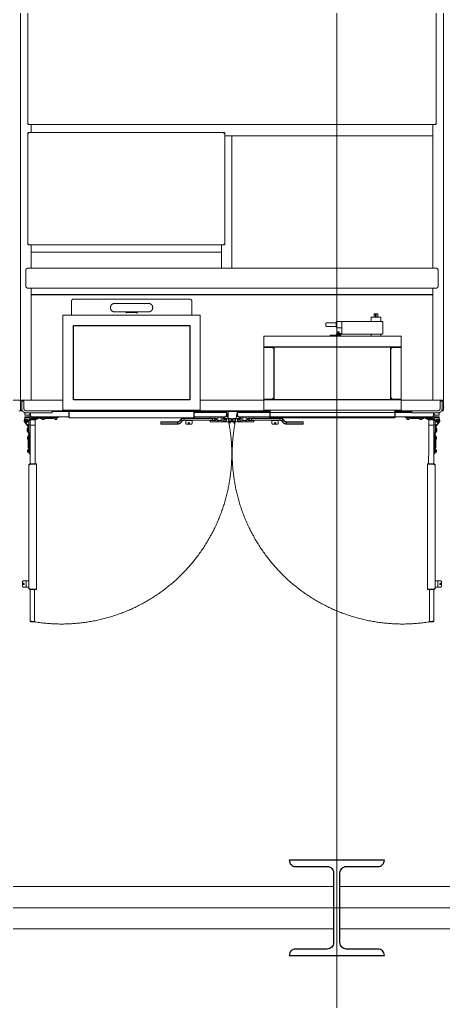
# Model space of a CAD drawing. Extents: x -681219 to -550379, y -242630 to -158199.
# Drawn here: x -576969 to -574964, y -212359 to -207717 of the extents above; entities that cross this region are included whole.
import ezdxf
from ezdxf.lldxf.tags import DXFTag

# ---------------------------------------------------------------- set-up
doc = ezdxf.new("R2010")
doc.units = 0
doc.header["$LTSCALE"] = 1000
doc.linetypes.add('DASHED2', pattern=[9.525, 6.35, -3.175])
doc.layers.get('0').update_dxf_attribs({"linetype": 'CONTINUOUS'})
for name, color, linetype, lineweight in [('famsun', 7, 'CONTINUOUS', 0), ('future', 4, 'DASHED2', 0), ('轴网_轴线', 1, 'CENTER2', 0)]:
    doc.layers.add(name, color=color, linetype=linetype, lineweight=lineweight)
doc.layers.add('GY_Bj_Hatch', color=9, linetype='CONTINUOUS')
doc.layers.add('interface', color=251, linetype='DASHED2')
tags = doc.linetypes.add('CENTER2', pattern=[28.575, 19.05, -3.175, 3.175, -3.175]).pattern_tags.tags
tags[10:11] = [DXFTag(74, 4), DXFTag(75, 0), DXFTag(340, '0'), DXFTag(46, 0.0), DXFTag(50, 0.0), DXFTag(44, 0.0), DXFTag(45, 0.0)]
tags[8:9] = [DXFTag(74, 4), DXFTag(75, 0), DXFTag(340, '0'), DXFTag(46, 0.0), DXFTag(50, 0.0), DXFTag(44, 0.0), DXFTag(45, 0.0)]
tags[6:7] = [DXFTag(74, 4), DXFTag(75, 0), DXFTag(340, '0'), DXFTag(46, 0.0), DXFTag(50, 0.0), DXFTag(44, 0.0), DXFTag(45, 0.0)]
tags[4:5] = [DXFTag(74, 4), DXFTag(75, 0), DXFTag(340, '0'), DXFTag(46, 0.0), DXFTag(50, 0.0), DXFTag(44, 0.0), DXFTag(45, 0.0)]

# ---------------------------------------------------------------- blocks, each defined once
blk = doc.blocks.new('轴网8FA15DC97FB90233')
at = {"layer": 'GY_Bj_Hatch', "color": 255}
blk.add_lwpolyline([(19775, 15225), (20225, 15225, -0.414214), (20195, 15195), (20045, 15195, 0.414214), (20015, 15165), (20015, 14835, 0.414214), (20045, 14805), (20195, 14805, -0.414214), (20225, 14775), (19775, 14775, -0.414214), (19805, 14805), (19955, 14805, 0.414214), (19985, 14835), (19985, 15165, 0.414214), (19955, 15195), (19805, 15195, -0.414214)], format="xyb", close=True, dxfattribs=at)
at = {"layer": '轴网_轴线'}
for p, q in [((20000, -1200), (20000, 23700)), ((-1200, 15000), (44200, 15000))]:
    blk.add_line(p, q, dxfattribs=at)
blk = doc.blocks.new('GZDH002B0002XY_A_GZDH2200×2-8_V_1', base_point=(8943.5, 57016.5))
at = {"color": 0, "linetype": 'ByBlock', "lineweight": -2}
for p, q in [((15897.6, 58816.1), (15897.4, 55216.1)), ((17897.6, 58066), (17897.4, 55216)), ((15931.9, 57508.2), (15931.9, 56524)), ((17863, 56523.9), (17863.1, 57508.1)), ((15931.9, 56524), (15935.4, 56524)), ((15931.9, 56522), (15931.9, 56524)), ((15931.9, 56522), (15933.4, 56522)), ((15933.4, 56522), (15933.4, 56524)), ((15933.4, 56522), (15933.8, 56522.4)), ((15933.8, 56522.4), (15933.4, 56522)), ((15935.4, 56522), (15933.4, 56522)), ((15933.4, 56520.6), (15933.4, 56522)), ((15935.4, 56520.6), (15933.4, 56520.6)), ((15933.8, 56522.4), (15935.4, 56524)), ((15933.8, 56524), (15933.8, 56522.4)), ((15933.8, 56522.4), (15935.4, 56522.4)), ((15935.4, 56520.5), (15935.4, 56524)), ((15935.4, 56520.5), (17859.5, 56520.4)), ((15947.4, 56520.5), (15947.4, 56481.7)), ((17847.4, 55841), (17847.4, 56520.4)), ((17861.1, 56522.3), (17859.5, 56523.9)), ((17859.5, 56520.4), (17859.5, 56523.9)), ((17863, 56523.9), (17859.5, 56523.9)), ((17859.5, 56522.3), (17861.1, 56522.3)), ((17861.5, 56521.9), (17859.5, 56521.9)), ((17861.5, 56520.4), (17859.5, 56520.4)), ((17861.1, 56522.3), (17861.1, 56523.9)), ((17861.1, 56522.3), (17861.5, 56521.9)), ((17861.5, 56521.9), (17861.1, 56522.3)), ((17861.5, 56523.9), (17861.5, 56521.9)), ((17861.5, 56520.4), (17861.5, 56521.9)), ((17863, 56521.9), (17861.5, 56521.9)), ((17863, 56523.9), (17863, 56521.9)), ((15931.9, 56478.2), (15931.8, 55954)), ((15931.9, 56480.2), (15933.4, 56480.2)), ((15931.9, 56478.2), (15931.9, 56480.2)), ((15931.9, 56478.2), (15935.4, 56478.2)), ((15933.4, 56481.6), (15933.4, 56480.2)), ((15933.4, 56481.6), (15935.4, 56481.6)), ((15933.4, 56480.2), (15935.4, 56480.2)), ((15933.8, 56479.8), (15933.4, 56480.2)), ((15933.4, 56480.2), (15933.8, 56479.8)), ((15933.4, 56478.2), (15933.4, 56480.2)), ((15935.4, 56479.8), (15933.8, 56479.8)), ((15933.8, 56479.8), (15933.8, 56478.2)), ((15933.8, 56479.8), (15935.4, 56478.2)), ((16859.5, 56481.6), (15935.4, 56481.7)), ((15935.4, 56481.7), (15935.4, 56478.2)), ((16859.5, 56478.1), (16859.5, 56481.6)), ((16859.5, 56481.6), (16861.5, 56481.6)), ((16859.5, 56480.1), (16861.5, 56480.1)), ((16861.1, 56479.7), (16859.5, 56479.7)), ((16861.1, 56479.7), (16859.5, 56478.1)), ((16863, 56478.1), (16859.5, 56478.1)), ((16861.1, 56479.7), (16861.5, 56480.1)), ((16861.5, 56480.1), (16861.1, 56479.7)), ((16861.1, 56478.1), (16861.1, 56479.7)), ((16861.5, 56481.6), (16861.5, 56480.1)), ((16861.5, 56480.1), (16861.5, 56478.1)), ((16863, 56480.1), (16861.5, 56480.1)), ((16863, 56480.1), (16863, 56478.1)), ((16863, 55953.9), (16863, 56478.1)), ((16863, 56466), (17847.4, 56466)), ((16897.4, 55841), (16897.4, 56466)), ((15931.8, 55954), (15935.3, 55954)), ((15931.9, 55952), (15931.9, 55954)), ((15931.9, 55952), (15933.3, 55952)), ((15933.3, 55952), (15933.3, 55954)), ((15933.3, 55952), (15933.7, 55952.4)), ((15933.7, 55952.4), (15933.3, 55952)), ((15933.3, 55950.6), (15933.3, 55952)), ((15935.3, 55952), (15933.3, 55952)), ((15935.3, 55950.6), (15933.3, 55950.6)), ((15933.7, 55952.4), (15935.3, 55954)), ((15933.7, 55954), (15933.7, 55952.4)), ((15933.7, 55952.4), (15935.3, 55952.4)), ((15935.3, 55950.5), (15935.3, 55954)), ((15935.3, 55950.5), (16859.5, 55950.4)), ((15947.4, 55950.5), (15947.4, 55841.1)), ((16847.4, 55950.4), (16847.4, 55841)), ((16863, 55953.9), (16859.5, 55953.9)), ((16859.5, 55950.4), (16859.5, 55953.9)), ((16861.1, 55952.3), (16859.5, 55953.9)), ((16859.5, 55952.3), (16861.1, 55952.3)), ((16861.5, 55952), (16859.5, 55952)), ((16861.5, 55950.5), (16859.5, 55950.5)), ((16861.1, 55952.3), (16861.1, 55953.9)), ((16861.5, 55952), (16861.1, 55952.3)), ((16861.1, 55952.3), (16861.5, 55952)), ((16861.5, 55953.9), (16861.5, 55952)), ((16861.5, 55950.5), (16861.5, 55952)), ((16862.9, 55952), (16861.5, 55952)), ((16862.9, 55953.9), (16862.9, 55952)), ((16847.4, 55916), (15947.4, 55916.1)), ((15922.4, 55756.1), (15922.4, 55831.1)), ((15932.4, 55841.1), (17393.4, 55841)), ((17393.4, 55841), (17862.4, 55841)), ((17401.4, 55841), (17862.4, 55841)), ((17872.4, 55831), (17872.4, 55756)), ((17862.4, 55746), (15932.4, 55746.1)), ((15947.4, 55746.1), (15947.4, 55216.1)), ((17847.4, 55716), (15947.4, 55716.1)), ((15947.4, 55708.1), (15947.9, 55708.6)), ((15947.9, 55715.1), (17846.9, 55715)), ((15947.9, 55715.1), (15947.9, 55216.1)), ((15954.4, 55715.1), (15955.4, 55716.1)), ((16027.4, 55716.1), (16027.4, 55715.1)), ((17767.4, 55715), (17767.4, 55716)), ((17839.4, 55716), (17840.4, 55715)), ((17846.9, 55715), (17846.9, 55216)), ((17846.9, 55708.5), (17847.4, 55708)), ((17847.4, 55746), (17847.4, 55216)), ((16137.4, 55619.1), (16137.4, 55684.1)), ((16147.4, 55694.1), (16697.4, 55694)), ((16342.4, 55674.1), (16502.4, 55674.1)), ((16707.4, 55684), (16707.4, 55619)), ((15947.9, 55636.1), (15947.4, 55636.1)), ((16097.4, 55169.1), (16097.4, 55619.1)), ((16097.4, 55619.1), (16747.4, 55619)), ((16396.4, 55634.1), (16342.4, 55634.1)), ((16396.4, 55627.3), (16396.4, 55634.1)), ((16397.4, 55627.3), (16396.4, 55627.3)), ((16397.4, 55634.1), (16397.4, 55627.3)), ((16397.4, 55634.1), (16447.4, 55634.1)), ((16447.4, 55631.1), (16397.4, 55631.1)), ((16447.4, 55634.1), (16447.4, 55627.3)), ((16448.4, 55627.3), (16447.4, 55627.3)), ((16448.4, 55627.3), (16448.4, 55634.1)), ((16502.4, 55634.1), (16448.4, 55634.1)), ((16747.4, 55619), (16747.4, 55169)), ((17570, 55623.5), (17570, 55609.5)), ((17570.1, 55623.5), (17570.1, 55609.5)), ((17571, 55624.5), (17586, 55624.5)), ((17572.8, 55624.5), (17572.8, 55622.5)), ((17572.8, 55622.5), (17574.2, 55622.5)), ((17574.2, 55622.5), (17574.2, 55624.5)), ((17576.9, 55609.5), (17576.9, 55623.5)), ((17580, 55623.5), (17580, 55609.5)), ((17586.8, 55609.5), (17586.8, 55623.5)), ((17587, 55609.5), (17587, 55623.5)), ((17847.4, 55636), (17846.9, 55636)), ((16147.4, 55569.1), (16697.4, 55569)), ((16147.4, 55219.1), (16147.4, 55569.1)), ((16697.4, 55569), (16697.4, 55219)), ((17341.5, 55578), (17341.5, 55570)), ((17390.3, 55583), (17346.5, 55583)), ((17390.3, 55584), (17390.3, 55564)), ((17608.5, 55589), (17395.3, 55589)), ((17416.5, 55585.2), (17416.5, 55587)), ((17416.5, 55585.2), (17416.5, 55574)), ((17416.5, 55574), (17416.5, 55562.8)), ((17556, 55607.5), (17556, 55589)), ((17599, 55609.5), (17558, 55609.5)), ((17601, 55589), (17601, 55607.5)), ((17610.5, 55587), (17610.5, 55531)), ((17346.5, 55565), (17390.3, 55565)), ((17361.5, 55524), (17361.5, 55519)), ((17361.5, 55524), (17411.5, 55524)), ((17391.5, 55527), (17391.5, 55529)), ((17391.5, 55529), (17608.5, 55529)), ((17411.5, 55527), (17391.5, 55527)), ((17395.3, 55559), (17416.5, 55559)), ((17416.5, 55532), (17396.6, 55532)), ((17396.6, 55532), (17396.6, 55529)), ((17398, 55540), (17405, 55540)), ((17398, 55540), (17398, 55538)), ((17398, 55538), (17405, 55538)), ((17398.8, 55538), (17398.8, 55532)), ((17401.5, 55529), (17401.5, 55532)), ((17404.2, 55532), (17404.2, 55538)), ((17405, 55538), (17405, 55540)), ((17411.5, 55529), (17411.5, 55527)), ((17411.5, 55519), (17411.5, 55524)), ((17416.5, 55531), (17416.5, 55562.8)), ((17556, 55529), (17556, 55519)), ((17601, 55519), (17601, 55529)), ((17697.4, 55519), (17047.4, 55519)), ((17047.4, 55519), (17047.4, 55466)), ((17697.4, 55519), (17697.4, 55466)), ((17047.4, 55469), (17697.4, 55469)), ((17047.4, 55466), (17047.4, 55222)), ((17047.4, 55466), (17090.6, 55466)), ((17090.6, 55466), (17047.4, 55466)), ((17047.4, 55466), (17047.4, 55466)), ((17055.4, 55466), (17055.4, 55466)), ((17071.4, 55466), (17071.4, 55466)), ((17090.6, 55469), (17090.6, 55466)), ((17090.6, 55462.2), (17090.6, 55466)), ((17097.4, 55462.2), (17090.6, 55462.2)), ((17097.4, 55469), (17097.4, 55219)), ((17647.4, 55219), (17647.4, 55469)), ((17654.2, 55462.2), (17647.4, 55462.2)), ((17654.2, 55469), (17654.2, 55466)), ((17654.2, 55466), (17654.2, 55462.2)), ((17654.2, 55466), (17697.4, 55466)), ((17697.4, 55466), (17654.2, 55466)), ((17673.4, 55466), (17673.4, 55466)), ((17689.4, 55466), (17689.4, 55466)), ((17697.4, 55466), (17697.4, 55466)), ((17697.4, 55222), (17697.4, 55466)), ((15947.4, 55296.1), (15947.9, 55296.1)), ((17846.9, 55296), (17847.4, 55296)), ((15697.4, 55216.1), (16097.4, 55216.1)), ((15897.4, 55211.6), (15897.4, 55170.6)), ((15902.4, 55179.1), (15902.4, 55212.1)), ((15902.4, 55212.1), (15912.4, 55212.1)), ((15912.4, 55179.1), (15912.4, 55212.1)), ((15947.9, 55223.6), (15947.4, 55224.1)), ((16697.4, 55219), (16147.4, 55219.1)), ((16747.4, 55216), (17047.4, 55216)), ((17047.4, 55219), (17047.4, 55222)), ((17090.6, 55222), (17047.4, 55222)), ((17047.4, 55222), (17047.4, 55222)), ((17047.4, 55222), (17090.6, 55222)), ((17697.4, 55219), (17047.4, 55219)), ((17047.4, 55212.2), (17047.4, 55219)), ((17047.4, 55219), (17047.4, 55212.2)), ((17047.4, 55216), (17047.4, 55216)), ((17047.4, 55169), (17047.4, 55212.2)), ((17047.4, 55212.2), (17047.4, 55169)), ((17055.4, 55222), (17055.4, 55222)), ((17071.4, 55222), (17071.4, 55222)), ((17090.6, 55225.8), (17097.4, 55225.8)), ((17090.6, 55222), (17090.6, 55225.8)), ((17090.6, 55219), (17090.6, 55222)), ((17647.4, 55225.8), (17654.2, 55225.8)), ((17654.2, 55225.8), (17654.2, 55222)), ((17697.4, 55222), (17654.2, 55222)), ((17654.2, 55219), (17654.2, 55222)), ((17654.2, 55222), (17697.4, 55222)), ((17673.4, 55222), (17673.4, 55222)), ((17689.4, 55222), (17689.4, 55222)), ((17697.4, 55222), (17697.4, 55222)), ((17697.4, 55219), (17697.4, 55222)), ((17697.4, 55212.2), (17697.4, 55219)), ((17697.4, 55216), (17897.4, 55216)), ((17697.4, 55169), (17697.4, 55212.2)), ((17847.4, 55224), (17846.9, 55223.5)), ((17882.4, 55212), (17882.4, 55179)), ((17882.4, 55212), (17892.4, 55212)), ((17892.4, 55212), (17892.4, 55179)), ((17897.4, 55170.5), (17897.4, 55211.5)), ((15894.4, 55166.1), (15888.3, 55166.1)), ((15906.4, 55166.1), (15900.4, 55166.1)), ((15917.4, 55157.5), (15917.4, 55146.1)), ((15925.4, 55166.1), (17075.9, 55166)), ((15925.4, 55156.1), (16046.9, 55156.1)), ((15941.4, 55146.1), (15941.4, 55156.1)), ((15942.4, 55156.1), (15942.4, 55142.1)), ((15943.9, 55142.1), (15943.9, 55156.1)), ((15943.9, 55156.1), (15943.9, 55142.1)), ((15994.1, 55156.1), (16046.9, 55156.1)), ((15994.1, 55156.1), (16046.9, 55156.1)), ((16046.9, 55166.1), (16046.9, 55156.1)), ((16046.9, 55156.1), (16046.9, 55166.1)), ((16046.9, 55163.1), (17075.9, 55163)), ((16054.4, 55163.1), (16054.4, 55166.1)), ((16747.4, 55169), (16097.4, 55169.1)), ((16125.9, 55169.1), (16125.9, 55136.6)), ((16125.9, 55169.1), (16125.9, 55136.6)), ((16127.4, 55136.6), (16127.4, 55169.1)), ((16127.4, 55169.1), (16127.4, 55136.6)), ((16127.4, 55169.1), (16127.4, 55136.6)), ((16127.4, 55169.1), (16127.4, 55136.6)), ((16127.4, 55169.1), (16127.4, 55136.6)), ((16717.3, 55169.1), (16717.4, 55136.6)), ((16717.3, 55169.1), (16717.3, 55136.6)), ((16717.4, 55136.6), (16717.4, 55169.1)), ((16717.4, 55136.6), (16717.4, 55169.1)), ((16718.9, 55169.1), (16718.9, 55136.6)), ((16718.9, 55136.6), (16718.9, 55169.1)), ((16718.9, 55136.6), (16718.9, 55169.1)), ((16718.9, 55158.6), (16870.8, 55158.6)), ((16870, 55160.6), (16868.1, 55163.1)), ((16870.8, 55158.6), (16870.8, 55142.1)), ((16872.4, 55158.6), (16870.9, 55158.6)), ((16870.9, 55142.1), (16870.9, 55158.6)), ((16872.4, 55142.1), (16872.4, 55158.6)), ((16879.4, 55163.1), (16879.4, 55130.6)), ((16922.4, 55158.6), (16923.4, 55158.6)), ((16922.4, 55158.6), (16922.4, 55142.1)), ((16923.4, 55145.6), (16923.4, 55158.1)), ((16923.9, 55158.6), (17747.8, 55158.6)), ((16923.9, 55142.1), (16923.9, 55158.6)), ((17047.4, 55169), (17697.4, 55169)), ((17075.8, 55136.5), (17075.9, 55169)), ((17075.9, 55169), (17075.8, 55136.5)), ((17077.3, 55136.5), (17077.4, 55169)), ((17077.4, 55169), (17077.4, 55136.5)), ((17077.4, 55166), (17077.4, 55166)), ((17077.4, 55163), (17077.4, 55163)), ((17667.4, 55169), (17667.3, 55136.5)), ((17667.3, 55136.5), (17667.4, 55169)), ((17667.3, 55169), (17667.3, 55136.5)), ((17667.4, 55166), (17667.3, 55166)), ((17667.4, 55163), (17667.3, 55163)), ((17668.9, 55169), (17668.8, 55136.5)), ((17869.4, 55166), (17668.9, 55166)), ((17747.8, 55163), (17668.9, 55163)), ((17740.4, 55166), (17740.4, 55163)), ((17747.8, 55166), (17747.8, 55156)), ((17869.4, 55156.2), (17747.8, 55156.2)), ((17747.8, 55156), (17869.4, 55156)), ((17850.8, 55156.1), (17850.8, 55142.1)), ((17850.9, 55142.1), (17850.9, 55156.1)), ((17852.4, 55142.1), (17852.4, 55156.1)), ((17853.4, 55156.1), (17853.4, 55146.1)), ((17877.4, 55146.1), (17877.4, 55157.5)), ((17894.4, 55166), (17888.3, 55166)), ((17900.4, 55181), (17897.4, 55181)), ((15917.4, 55132.6), (15914.6, 55120.4)), ((15917.4, 55146.1), (15941.4, 55146.1)), ((15941.4, 55138.6), (15917.4, 55138.6)), ((15917.4, 55138.6), (15917.4, 55132.6)), ((15917.4, 55132.6), (15941.4, 55132.6)), ((15918.9, 55118.6), (15920.6, 55121.6)), ((15920.6, 55115.6), (15918.9, 55118.6)), ((15920.6, 55121.6), (15924.1, 55121.6)), ((15924.1, 55115.6), (15920.6, 55115.6)), ((15924.1, 55121.6), (15925.8, 55118.6)), ((15925.8, 55118.6), (15924.1, 55115.6)), ((15947.8, 55128.2), (15927.2, 55112.3)), ((15928.1, 55113), (15938.5, 55123.7)), ((15945.4, 55131.3), (15941, 55127.9)), ((15941.4, 55130.7), (15941.4, 55138.6)), ((15942.4, 55142.1), (15943.9, 55142.1)), ((15945.9, 55142.1), (15943.9, 55142.1)), ((15945.9, 55142.1), (15945.9, 55138.6)), ((15945.9, 55138.6), (16125.9, 55138.6)), ((15975.9, 55132.6), (15949, 55132.6)), ((15975.9, 55128.6), (15949, 55128.6)), ((15967.6, 55124.6), (15961.1, 55124.6)), ((15980.9, 55136.8), (15977.3, 55133.2)), ((15983.8, 55134), (15980.1, 55130.3)), ((16077.4, 55134.6), (15985.2, 55134.6)), ((15999.5, 55129.6), (15994, 55129.6)), ((15998.5, 55133), (15998.5, 55134.6)), ((16010.5, 55133), (15998.5, 55133)), ((16009.5, 55131.4), (15999.5, 55131.4)), ((15999.5, 55126), (15999.5, 55131.4)), ((16000.5, 55125.4), (15999.5, 55126)), ((16009.5, 55126), (15999.5, 55126)), ((15999.8, 55131.4), (15999.8, 55131.6)), ((16008.4, 55125.4), (16000.5, 55125.4)), ((16009.5, 55126), (16008.4, 55125.4)), ((16009.1, 55133), (16009.1, 55131.4)), ((16009.5, 55131.4), (16009.5, 55126)), ((16047.3, 55129.6), (16009.5, 55129.6)), ((16010.5, 55134.6), (16010.5, 55133)), ((16058.5, 55133), (16058.5, 55134.6)), ((16070.5, 55133), (16058.5, 55133)), ((16069.5, 55131.4), (16059.5, 55131.4)), ((16059.5, 55126), (16059.5, 55131.4)), ((16060.5, 55125.4), (16059.5, 55126)), ((16069.5, 55126), (16059.5, 55126)), ((16059.8, 55131.4), (16059.8, 55131.6)), ((16068.4, 55125.4), (16060.5, 55125.4)), ((16069.5, 55126), (16068.4, 55125.4)), ((16069.1, 55133), (16069.1, 55131.4)), ((16069.5, 55131.4), (16069.5, 55126)), ((16070.5, 55134.6), (16070.5, 55133)), ((16077.4, 55134.6), (16077.4, 55138.6)), ((16125.9, 55136.6), (16127.4, 55136.6)), ((16125.9, 55136.6), (16127.4, 55136.6)), ((16127.4, 55138.6), (16127.4, 55138.6)), ((16129.4, 55136.6), (16127.4, 55136.6)), ((16129.4, 55136.6), (16127.4, 55136.6)), ((16129.4, 55136.6), (16129.4, 55133.1)), ((16129.4, 55136.6), (16129.4, 55133.1)), ((16715.4, 55133.1), (16129.4, 55133.1)), ((16715.4, 55133.1), (16129.4, 55133.1)), ((16561.8, 55113.6), (16560.8, 55112.6)), ((16560.8, 55112.6), (16639.2, 55112.6)), ((16560.8, 55112.6), (16560.8, 55104.6)), ((16639.2, 55104.6), (16560.8, 55104.6)), ((16561.8, 55103.6), (16560.8, 55104.6)), ((16639.3, 55113.6), (16561.8, 55113.6)), ((16561.8, 55103.6), (16639.3, 55103.6)), ((16639.3, 55112.6), (16639.3, 55104.6)), ((16654.9, 55125.5), (16650.5, 55120.1)), ((16651.4, 55119.6), (16650.5, 55120.1)), ((16651.4, 55119.6), (16655.5, 55124.8)), ((16651.4, 55119.6), (16658.3, 55115.6)), ((16655.5, 55124.8), (16654.9, 55125.5)), ((16660.9, 55118.9), (16655.5, 55124.8)), ((16660.9, 55118.9), (16658.3, 55115.6)), ((16659.2, 55115.1), (16661.6, 55118.2)), ((16821.4, 55131.6), (16670.4, 55131.6)), ((16670.4, 55130.6), (16670.4, 55131.6)), ((16670.4, 55122.6), (16670.4, 55130.6)), ((16670.4, 55130.6), (16804.4, 55130.6)), ((16670.4, 55122.6), (16670.4, 55121.6)), ((16804.4, 55122.6), (16670.4, 55122.6)), ((16670.4, 55121.6), (16804.4, 55121.6)), ((16678.4, 55133.1), (16678.4, 55131.6)), ((16678.4, 55107.6), (16678.4, 55121.6)), ((16708.4, 55120.6), (16678.4, 55120.6)), ((16703.4, 55102.6), (16683.4, 55102.6)), ((16708.4, 55133.1), (16708.4, 55131.6)), ((16708.4, 55121.6), (16708.4, 55107.6)), ((16715.4, 55136.6), (16715.4, 55133.1)), ((16717.3, 55136.6), (16715.4, 55136.6)), ((16715.4, 55136.6), (16715.4, 55133.1)), ((16717.4, 55136.6), (16715.4, 55136.6)), ((16715.4, 55134.6), (16715.4, 55136.6)), ((16715.4, 55134.6), (16715.4, 55133.1)), ((16717.3, 55138.6), (16717.4, 55138.6)), ((16718.9, 55136.6), (16717.4, 55136.6)), ((16718.9, 55136.6), (16717.4, 55136.6)), ((16718.9, 55138.6), (16868.9, 55138.6)), ((16793.4, 55138.1), (16793.4, 55132.1)), ((16793.4, 55120.6), (16793.4, 55115.1)), ((16821.4, 55121.1), (16793.9, 55121.1)), ((16793.9, 55114.6), (16888.4, 55114.6)), ((16799.4, 55114.1), (16799.9, 55114.6)), ((16817.3, 55114.1), (16799.4, 55114.1)), ((16799.4, 55113.6), (16799.4, 55114.1)), ((16817.3, 55113.6), (16799.4, 55113.6)), ((16804.4, 55121.1), (16804.4, 55131.6)), ((16812.4, 55131.6), (16812.4, 55121.1)), ((16812.4, 55130.6), (16820.8, 55130.6)), ((16820.8, 55122.6), (16812.4, 55122.6)), ((16812.4, 55121.6), (16819.8, 55121.6)), ((16816.8, 55114.6), (16817.3, 55114.1)), ((16817.3, 55114.1), (16817.3, 55113.6)), ((16820.8, 55130.6), (16819.8, 55131.6)), ((16820.8, 55122.6), (16819.8, 55121.6)), ((16820.8, 55122.6), (16820.8, 55130.6)), ((16823.4, 55129.6), (16823.4, 55123.1)), ((16829.4, 55135.6), (16829.4, 55136.6)), ((16829.4, 55119.6), (16829.4, 55120.6)), ((16829.9, 55137.1), (16830.9, 55137.1)), ((16830.9, 55119.1), (16829.9, 55119.1)), ((16830.4, 55136.1), (16830.4, 55120.1)), ((16846.4, 55136.1), (16830.4, 55136.1)), ((16830.4, 55120.1), (16846.4, 55120.1)), ((16845.9, 55137.1), (16846.9, 55137.1)), ((16846.9, 55119.1), (16845.9, 55119.1)), ((16846.4, 55120.1), (16846.4, 55136.1)), ((16847.4, 55136.6), (16847.4, 55135.6)), ((16847.4, 55120.6), (16847.4, 55119.6)), ((16853.4, 55120.6), (16853.4, 55132.1)), ((16870.4, 55119.6), (16854.4, 55119.6)), ((16855.1, 55132.8), (16862, 55125.9)), ((16862.3, 55126.2), (16855.4, 55133.2)), ((16855.6, 55138.6), (16862.5, 55131.7)), ((16862.9, 55132), (16856.4, 55138.6)), ((16862.7, 55125.6), (16870.4, 55125.6)), ((16888.4, 55130.6), (16866.4, 55130.6)), ((16870.8, 55142.1), (16868.9, 55142.1)), ((16868.9, 55142.1), (16868.9, 55138.6)), ((16872.4, 55142.1), (16870.9, 55142.1)), ((16871.4, 55124.6), (16871.4, 55120.6)), ((16910.4, 55114.1), (16884.4, 55114.1)), ((16887.3, 55114.1), (16887.3, 55112.7)), ((16887.3, 55112.6), (16887.3, 55109.6)), ((16889.4, 55112.7), (16889.4, 55114.1)), ((16889.4, 55112.7), (16889.5, 55112.6)), ((16889.5, 55112.6), (16889.5, 55109.6)), ((16905.3, 55114.1), (16905.3, 55112.7)), ((16905.3, 55112.6), (16905.3, 55112.7)), ((16905.3, 55112.6), (16905.3, 55109.6)), ((16928.3, 55130.6), (16906.4, 55130.6)), ((16906.4, 55114.6), (17000.9, 55114.6)), ((16907.4, 55112.7), (16907.4, 55114.1)), ((16907.4, 55112.7), (16907.5, 55112.6)), ((16907.5, 55112.6), (16907.5, 55109.6)), ((16922.4, 55142.1), (16923.9, 55142.1)), ((16923.4, 55120.6), (16923.4, 55124.6)), ((16923.9, 55143.6), (16923.9, 55142.1)), ((16925.9, 55142.1), (16923.9, 55142.1)), ((16924.4, 55125.6), (16932, 55125.6)), ((16940.4, 55119.6), (16924.4, 55119.6)), ((16925.9, 55142.1), (16925.9, 55138.6)), ((16925.9, 55138.6), (17848.9, 55138.6)), ((16938.4, 55138.6), (16931.8, 55132)), ((16932.2, 55131.7), (16939.1, 55138.6)), ((16939.3, 55133.2), (16932.4, 55126.2)), ((16932.7, 55125.9), (16939.6, 55132.8)), ((16941.4, 55132.1), (16941.4, 55120.6)), ((16947.4, 55136.6), (16947.4, 55135.6)), ((16947.4, 55120.6), (16947.4, 55119.6)), ((16948.9, 55137.1), (16947.9, 55137.1)), ((16947.9, 55119.1), (16948.9, 55119.1)), ((16948.4, 55120.1), (16948.4, 55136.1)), ((16948.4, 55136.1), (16964.4, 55136.1)), ((16964.4, 55120.1), (16948.4, 55120.1)), ((16964.9, 55137.1), (16963.9, 55137.1)), ((16963.9, 55119.1), (16964.9, 55119.1)), ((16964.4, 55136.1), (16964.4, 55120.1)), ((16965.4, 55135.6), (16965.4, 55136.6)), ((16965.4, 55119.6), (16965.4, 55120.6)), ((16971.4, 55123.1), (16971.4, 55129.6)), ((16973.4, 55131.6), (17124.3, 55131.6)), ((17000.9, 55121.1), (16973.4, 55121.1)), ((16973.9, 55130.6), (16974.9, 55131.6)), ((16973.9, 55130.6), (16973.9, 55122.6)), ((16973.9, 55130.6), (16982.4, 55130.6)), ((16982.4, 55122.6), (16973.9, 55122.6)), ((16973.9, 55122.6), (16974.9, 55121.6)), ((16974.9, 55121.6), (16982.4, 55121.6)), ((16977.4, 55114.1), (16977.9, 55114.6)), ((16995.3, 55114.1), (16977.4, 55114.1)), ((16977.4, 55113.6), (16977.4, 55114.1)), ((16995.3, 55113.6), (16977.4, 55113.6)), ((16982.4, 55121.1), (16982.4, 55131.6)), ((16990.4, 55131.6), (16990.4, 55121.1)), ((16990.4, 55130.6), (17124.3, 55130.6)), ((17124.3, 55122.6), (16990.4, 55122.6)), ((16990.4, 55121.6), (17124.3, 55121.6)), ((16994.8, 55114.6), (16995.3, 55114.1)), ((16995.3, 55114.1), (16995.3, 55113.6)), ((17001.4, 55132.1), (17001.4, 55138.1)), ((17001.4, 55115.1), (17001.4, 55120.6)), ((17075.8, 55136.5), (17077.3, 55136.5)), ((17077.4, 55136.5), (17079.3, 55136.5)), ((17079.3, 55136.5), (17079.3, 55133)), ((17079.3, 55134.5), (17079.3, 55136.5)), ((17079.3, 55134.5), (17079.3, 55133)), ((17079.3, 55133), (17665.3, 55133)), ((17086.4, 55138.6), (17086.4, 55131.6)), ((17086.4, 55135.6), (17116.4, 55135.6)), ((17086.4, 55107.6), (17086.4, 55121.6)), ((17116.4, 55120.6), (17086.4, 55120.6)), ((17087.8, 55134.8), (17088.6, 55135.6)), ((17087.8, 55134.8), (17115, 55134.8)), ((17087.8, 55134.6), (17087.8, 55134.8)), ((17087.8, 55134.6), (17115, 55134.6)), ((17111.4, 55102.6), (17091.4, 55102.6)), ((17098.1, 55135.6), (17099, 55134.8)), ((17099, 55134.8), (17099, 55134.6)), ((17103.8, 55134.8), (17104.6, 55135.6)), ((17103.8, 55134.6), (17103.8, 55134.8)), ((17114.1, 55135.6), (17115, 55134.8)), ((17115, 55134.8), (17115, 55134.6)), ((17116.4, 55138.6), (17116.4, 55131.6)), ((17116.4, 55121.6), (17116.4, 55107.6)), ((17124.3, 55131.6), (17124.3, 55130.6)), ((17124.3, 55122.6), (17124.3, 55130.6)), ((17124.3, 55122.6), (17124.3, 55121.6)), ((17133.1, 55118.2), (17133.8, 55118.9)), ((17133.1, 55118.2), (17135.5, 55115.1)), ((17133.8, 55118.9), (17139.2, 55124.8)), ((17136.4, 55115.6), (17133.8, 55118.9)), ((17143.3, 55119.6), (17136.4, 55115.6)), ((17139.8, 55125.5), (17139.2, 55124.8)), ((17139.2, 55124.8), (17143.3, 55119.6)), ((17144.2, 55120.1), (17139.8, 55125.5)), ((17144.2, 55120.1), (17143.3, 55119.6)), ((17232.9, 55113.6), (17155.5, 55113.6)), ((17155.5, 55112.6), (17233.9, 55112.6)), ((17155.5, 55112.6), (17155.5, 55104.6)), ((17233.9, 55104.6), (17155.5, 55104.6)), ((17155.5, 55103.6), (17232.9, 55103.6)), ((17232.9, 55113.6), (17233.9, 55112.6)), ((17232.9, 55103.6), (17233.9, 55104.6)), ((17233.9, 55104.6), (17233.9, 55112.6)), ((17665.3, 55136.5), (17667.3, 55136.5)), ((17665.3, 55136.5), (17665.3, 55133)), ((17668.8, 55136.5), (17667.3, 55136.5)), ((17717.4, 55138.6), (17717.4, 55134.6)), ((17717.4, 55134.6), (17809.5, 55134.6)), ((17724.3, 55133), (17724.3, 55134.6)), ((17736.3, 55133), (17724.3, 55133)), ((17725.3, 55126), (17725.3, 55131.4)), ((17735.3, 55131.4), (17725.3, 55131.4)), ((17726.3, 55125.4), (17725.3, 55126)), ((17735.3, 55126), (17725.3, 55126)), ((17725.6, 55131.4), (17725.6, 55133)), ((17734.2, 55125.4), (17726.3, 55125.4)), ((17735.3, 55126), (17734.2, 55125.4)), ((17734.9, 55133), (17734.9, 55132.8)), ((17735.3, 55131.4), (17735.3, 55126)), ((17736.3, 55134.6), (17736.3, 55133)), ((17785.3, 55129.6), (17747.4, 55129.6)), ((17784.3, 55133), (17784.3, 55134.6)), ((17796.3, 55133), (17784.3, 55133)), ((17785.3, 55126), (17785.3, 55131.4)), ((17795.3, 55131.4), (17785.3, 55131.4)), ((17795.3, 55126), (17785.3, 55126)), ((17786.3, 55125.4), (17785.3, 55126)), ((17785.6, 55131.4), (17785.6, 55133)), ((17794.2, 55125.4), (17786.3, 55125.4)), ((17795.3, 55126), (17794.2, 55125.4)), ((17794.9, 55133), (17794.9, 55132.8)), ((17795.3, 55131.4), (17795.3, 55126)), ((17800.7, 55129.6), (17795.3, 55129.6)), ((17796.3, 55134.6), (17796.3, 55133)), ((17810.9, 55134), (17814.6, 55130.3)), ((17813.8, 55136.8), (17817.4, 55133.2)), ((17818.8, 55132.6), (17845.7, 55132.6)), ((17818.8, 55128.6), (17845.7, 55128.6)), ((17833.6, 55124.6), (17827.1, 55124.6)), ((17846.9, 55128.2), (17867.5, 55112.3)), ((17848.9, 55142.1), (17848.9, 55138.6)), ((17850.8, 55142.1), (17848.9, 55142.1)), ((17849.3, 55131.3), (17853.7, 55127.9)), ((17852.4, 55142.1), (17850.9, 55142.1)), ((17853.4, 55146.1), (17877.4, 55146.1)), ((17877.4, 55138.6), (17853.4, 55138.6)), ((17853.4, 55130.7), (17853.4, 55138.6)), ((17853.4, 55132.6), (17877.4, 55132.6)), ((17866.6, 55113), (17856.2, 55123.7)), ((17868.9, 55118.6), (17870.6, 55121.6)), ((17868.9, 55118.6), (17870.6, 55115.6)), ((17870.6, 55121.6), (17874.1, 55121.6)), ((17874.1, 55115.6), (17870.6, 55115.6)), ((17874.1, 55121.6), (17875.8, 55118.6)), ((17874.1, 55115.6), (17875.8, 55118.6)), ((17877.4, 55132.6), (17877.4, 55138.6)), ((17877.4, 55132.6), (17880.1, 55120.4))]:
    blk.add_line(p, q, dxfattribs=at)
for centre, radius in [((15922.4, 55118.6), 6.5), ((15922.4, 55118.6), 5.11), ((16693.4, 55107.8), 3), ((16888.4, 55122.6), 6), ((16906.4, 55122.6), 6), ((17101.4, 55107.8), 3), ((17872.4, 55118.6), 6.5), ((17872.4, 55118.6), 5.11)]:
    blk.add_circle(centre, radius, dxfattribs=at)
for centre, radius, start, end in [((15932.4, 55831.1), 10, 89.996, 179.996), ((17862.4, 55831), 10, 359.996, 89.996), ((15932.4, 55756.1), 10, 179.996, 269.996), ((17862.4, 55756), 10, 269.996, 359.996), ((16147.4, 55684.1), 10, 89.996, 179.996), ((16342.4, 55654.1), 20, 89.996, 269.996), ((16502.4, 55654.1), 20, 269.996, 89.996), ((16697.4, 55684), 10, 359.996, 89.996), ((16102.4, 55614.1), 5, 89.996, 179.996), ((16742.4, 55614), 5, 359.996, 89.996), ((17571, 55623.5), 1, 89.996, 179.996), ((17586, 55623.5), 1, 359.996, 89.996), ((17346.5, 55578), 5, 89.996, 179.996), ((17346.5, 55570), 5, 179.996, 269.996), ((17395.3, 55584), 5, 89.996, 179.996), ((17418.5, 55587), 2, 89.996, 179.996), ((17558, 55607.5), 2, 89.996, 179.996), ((17599, 55607.5), 2, 359.996, 89.996), ((17608.5, 55587), 2, 359.996, 89.996), ((17395.3, 55564), 5, 179.996, 269.996), ((17418.5, 55531), 2, 179.996, 269.996), ((17608.5, 55531), 2, 269.996, 359.996), ((17090.6, 55462.2), 6.8, 359.996, 89.996), ((17090.6, 55462.2), 3.8, 359.996, 89.996), ((17099.4, 55467), 2, 89.996, 179.996), ((17645.4, 55467), 2, 359.996, 89.996), ((17654.2, 55462.2), 6.8, 89.996, 179.996), ((17654.2, 55462.2), 3.8, 89.996, 179.996), ((15892.9, 55211.6), 4.5, 359.996, 89.996), ((15901.9, 55211.6), 4.5, 89.996, 179.996), ((17090.6, 55225.8), 3.8, 269.996, 359.996), ((17090.6, 55225.8), 6.8, 269.996, 359.996), ((17654.2, 55225.8), 6.8, 179.996, 269.996), ((17654.2, 55225.8), 3.8, 179.996, 269.996), ((17892.9, 55211.5), 4.5, 359.996, 89.996), ((15892.9, 55170.6), 4.5, 269.996, 359.996), ((15901.9, 55170.6), 4.5, 179.996, 269.996), ((15925.4, 55179.1), 23, 179.996, 269.996), ((15925.4, 55179.1), 13, 179.996, 269.996), ((16102.4, 55174.1), 5, 179.996, 269.996), ((16742.4, 55174), 5, 269.996, 359.996), ((16866.9, 55158.1), 4, 0, 37.2538), ((17869.4, 55179), 23, 269.996, 359.996), ((17869.4, 55179), 13, 269.996, 359.996), ((17892.9, 55170.5), 4.5, 269.996, 359.996), ((15922.4, 55118.6), 8, 77.0968, 315.6673), ((15931.4, 55130.7), 10, 315.6673, 0), ((15945.9, 55142.1), 3.5, 180, 270), ((15945.9, 55142.1), 2, 180, 270), ((15949, 55126.6), 6, 90, 127.7269), ((15949, 55126.6), 2, 90, 127.7269), ((15953.4, 55128.1), 0.5, 35.3765, 90), ((15961.1, 55133.6), 9, 215.3765, 270), ((15967.6, 55133.6), 9, 270, 324.6235), ((15975.4, 55128.1), 0.5, 90, 144.6235), ((15975.9, 55134.6), 2, 270, 315), ((15975.9, 55134.6), 6, 270, 315), ((15985.2, 55132.6), 6, 90, 135), ((15985.2, 55132.6), 2, 90, 135), ((15985.7, 55134.1), 0.5, 28.2737, 90), ((15994, 55138.6), 9, 208.2737, 270), ((16004.5, 55131.6), 4.65, 162.9207, 182.8884), ((16004.5, 55132.8), 4.65, 177.1116, 197.0793), ((16047.3, 55138.6), 9, 270, 331.7263), ((16055.7, 55134.1), 0.5, 90, 151.7263), ((16064.5, 55131.6), 4.65, 162.9207, 182.8884), ((16064.5, 55132.8), 4.65, 177.1116, 197.0793), ((16129.4, 55136.6), 3.5, 180, 270), ((16129.4, 55136.6), 3.5, 180.004, 270.004), ((16129.4, 55136.6), 2, 180, 270), ((16129.4, 55136.6), 2, 180.004, 270.004), ((16129.4, 55136.6), 2, 180.004, 270.004), ((16639.3, 55126.6), 13, 270.0234, 329.9989), ((16639.3, 55126.6), 14, 269.9972, 330.0015), ((16639.3, 55126.6), 22, 270.0002, 330), ((16639.3, 55126.6), 23, 270.0092, 330.0001), ((16670.4, 55108.6), 23, 89.988, 132.5995), ((16670.4, 55108.6), 22, 90, 132.6181), ((16670.4, 55108.6), 14, 89.9949, 132.6323), ((16670.4, 55108.6), 13, 90.0001, 132.5858), ((16683.4, 55107.6), 5, 180, 270), ((16703.4, 55107.6), 5, 270, 0), ((16715.4, 55136.6), 2, 270.004, 0.004), ((16715.4, 55136.6), 2, 270, 0), ((16715.4, 55136.6), 3.5, 270.004, 0.004), ((16715.4, 55136.6), 3.5, 270, 0), ((16715.4, 55136.6), 3.5, 270.004, 0.004), ((16793.9, 55138.1), 0.5, 90, 180), ((16793.9, 55132.1), 0.5, 180, 270), ((16793.9, 55120.6), 0.5, 90, 180), ((16793.9, 55115.1), 0.5, 180, 270), ((16821.4, 55129.6), 2, 0, 90), ((16821.4, 55123.1), 2, 270, 0), ((16829.9, 55136.6), 0.5, 90, 180), ((16829.9, 55135.6), 0.5, 180, 270), ((16829.9, 55120.6), 0.5, 90, 180), ((16829.9, 55119.6), 0.5, 180, 270), ((16829.9, 55134.6), 0.5, 0, 90), ((16829.9, 55121.6), 0.5, 270, 0), ((16830.9, 55136.6), 0.5, 0, 90), ((16830.9, 55119.6), 0.5, 270, 0), ((16831.9, 55136.6), 0.5, 180, 270), ((16831.9, 55119.6), 0.5, 90, 180), ((16844.9, 55136.6), 0.5, 270, 0), ((16844.9, 55119.6), 0.5, 0, 90), ((16845.9, 55136.6), 0.5, 90, 180), ((16845.9, 55119.6), 0.5, 180, 270), ((16846.9, 55134.6), 0.5, 90, 180), ((16846.9, 55121.6), 0.5, 180, 270), ((16846.9, 55136.6), 0.5, 0, 90), ((16846.9, 55135.6), 0.5, 270, 0), ((16846.9, 55120.6), 0.5, 0, 90), ((16846.9, 55119.6), 0.5, 270, 0), ((16854.4, 55132.1), 1, 45, 180), ((16854.4, 55120.6), 1, 180, 270), ((16862.7, 55126.6), 1, 225, 270), ((16866.4, 55135.6), 5, 225, 270), ((16868.9, 55142.1), 3.5, 270, 0), ((16868.9, 55142.1), 2, 270, 0), ((16870.4, 55124.6), 1, 0, 90), ((16870.4, 55120.6), 1, 270, 0), ((16884.4, 55119.1), 5, 244.1581, 270), ((16888.4, 55109.6), 1.1, 180, 0), ((16888.4, 55122.6), 8, 270, 90), ((16906.4, 55122.6), 8, 90, 270), ((16906.4, 55109.6), 1.1, 180, 0), ((16910.4, 55119.1), 5, 270, 295.8419), ((16925.9, 55142.1), 3.5, 180, 270), ((16927.4, 55145.6), 4, 180, 209.0141), ((16924.4, 55124.6), 1, 90, 180), ((16924.4, 55120.6), 1, 180, 270), ((16925.9, 55142.1), 2, 180, 270), ((16928.3, 55135.6), 5, 270, 315), ((16932, 55126.6), 1, 270, 315), ((16940.4, 55132.1), 1, 0, 135), ((16940.4, 55120.6), 1, 270, 0), ((16947.9, 55136.6), 0.5, 90, 180), ((16947.9, 55135.6), 0.5, 180, 270), ((16947.9, 55120.6), 0.5, 90, 180), ((16947.9, 55119.6), 0.5, 180, 270), ((16947.9, 55134.6), 0.5, 0, 90), ((16947.9, 55121.6), 0.5, 270, 0), ((16948.9, 55136.6), 0.5, 0, 90), ((16948.9, 55119.6), 0.5, 270, 0), ((16949.9, 55136.6), 0.5, 180, 270), ((16949.9, 55119.6), 0.5, 90, 180), ((16962.9, 55136.6), 0.5, 270, 0), ((16962.9, 55119.6), 0.5, 0, 90), ((16963.9, 55136.6), 0.5, 90, 180), ((16963.9, 55119.6), 0.5, 180, 270), ((16964.9, 55134.6), 0.5, 90, 180), ((16964.9, 55121.6), 0.5, 180, 270), ((16964.9, 55136.6), 0.5, 0, 90), ((16964.9, 55135.6), 0.5, 270, 0), ((16964.9, 55120.6), 0.5, 0, 90), ((16964.9, 55119.6), 0.5, 270, 0), ((16973.4, 55129.6), 2, 90, 180), ((16973.4, 55123.1), 2, 180, 270), ((17000.9, 55138.1), 0.5, 0, 90), ((17000.9, 55132.1), 0.5, 270, 0), ((17000.9, 55120.6), 0.5, 0, 90), ((17000.9, 55115.1), 0.5, 270, 0), ((17079.3, 55136.5), 3.5, 179.996, 269.996), ((17079.3, 55136.5), 3.5, 179.996, 269.996), ((17079.3, 55136.5), 2, 179.996, 269.996), ((17091.4, 55107.6), 5, 180, 270), ((17111.4, 55107.6), 5, 270, 0), ((17124.3, 55108.6), 23, 47.3893, 90.012), ((17124.3, 55108.6), 22, 47.3824, 89.9998), ((17124.3, 55108.6), 14, 47.3756, 90.019), ((17124.3, 55108.6), 13, 47.4143, 89.9999), ((17155.5, 55126.6), 23, 210, 270), ((17155.5, 55126.6), 22, 210.0093, 270.0125), ((17155.5, 55126.6), 14, 209.9958, 270.0022), ((17155.5, 55126.6), 13, 210.0022, 269.9947), ((17665.3, 55136.5), 2, 269.996, 359.996), ((17665.3, 55136.5), 3.5, 269.996, 359.996), ((17665.3, 55136.5), 2, 269.996, 359.996), ((17730.3, 55131.6), 4.65, 357.1116, 17.0793), ((17730.3, 55132.8), 4.65, 342.9207, 2.8884), ((17739, 55134.1), 0.5, 28.2737, 90), ((17747.4, 55138.6), 9, 208.2737, 270), ((17790.3, 55131.6), 4.65, 357.1116, 17.0793), ((17790.3, 55132.8), 4.65, 342.9207, 2.8884), ((17800.7, 55138.6), 9, 270, 331.7263), ((17809, 55134.1), 0.5, 90, 151.7263), ((17809.5, 55132.6), 6, 45, 90), ((17809.5, 55132.6), 2, 45, 90), ((17818.8, 55134.6), 6, 225, 270), ((17818.8, 55134.6), 2, 225, 270), ((17819.3, 55128.1), 0.5, 35.3765, 90), ((17827.1, 55133.6), 9, 215.3765, 270), ((17833.6, 55133.6), 9, 270, 324.6235), ((17841.3, 55128.1), 0.5, 90, 144.6235), ((17845.7, 55126.6), 6, 52.2731, 90), ((17845.7, 55126.6), 2, 52.2731, 90), ((17848.9, 55142.1), 2, 270, 0), ((17848.9, 55142.1), 3.5, 270, 0), ((17863.4, 55130.7), 10, 180, 224.3327), ((17872.4, 55118.6), 8, 224.3327, 102.9031)]:
    blk.add_arc(centre, radius, start, end, dxfattribs=at)
for centre, major_axis, start_param, end_param in [((15894.4, 55210.1), (0, 6), 4.712389, 6.283185), ((15900.4, 55210.1), (0, -6), 3.141593, 4.712389), ((17894.4, 55210), (0, 6), 4.712389, 6.283185), ((15894.4, 55172.1), (0, 6), 3.141593, 4.712389), ((15900.4, 55172.1), (0, -6), 4.712389, 6.283185), ((17894.4, 55172), (0, 6), 3.141593, 4.712389)]:
    blk.add_ellipse(centre, major_axis=major_axis, ratio=0.5, start_param=start_param, end_param=end_param, dxfattribs=at)
for points, knots in [([(17571.6, 55624.5), (17571.5, 55624.5), (17571.3, 55624.5), (17571, 55624.4), (17570.9, 55624.4), (17570.6, 55624.3), (17570.5, 55624.2), (17570.3, 55624), (17570.2, 55623.9), (17570.1, 55623.7), (17570.1, 55623.6), (17570.1, 55623.5)], [0, 0, 0, 0, 0.25, 0.25, 0.5, 0.5, 0.75, 0.75, 0.875, 0.875, 1, 1, 1, 1]), ([(17576.9, 55623.5), (17576.9, 55623.6), (17576.9, 55623.7), (17576.8, 55623.9), (17576.8, 55624), (17576.7, 55624.1), (17576.6, 55624.2), (17576.5, 55624.2), (17576.4, 55624.3), (17576.2, 55624.4), (17576, 55624.4), (17575.7, 55624.5), (17575.6, 55624.5), (17575.4, 55624.5)], [0, 0, 0, 0, 0.125, 0.125, 0.25, 0.25, 0.375, 0.375, 0.5, 0.5, 0.75, 0.75, 1, 1, 1, 1]), ([(17581.5, 55624.5), (17581.4, 55624.5), (17581.2, 55624.5), (17580.9, 55624.4), (17580.8, 55624.4), (17580.5, 55624.3), (17580.4, 55624.2), (17580.2, 55624), (17580.1, 55623.9), (17580, 55623.7), (17580, 55623.6), (17580, 55623.5)], [0, 0, 0, 0, 0.25, 0.25, 0.5, 0.5, 0.75, 0.75, 0.875, 0.875, 1, 1, 1, 1]), ([(17586.8, 55623.5), (17586.8, 55623.6), (17586.8, 55623.7), (17586.7, 55623.9), (17586.7, 55624), (17586.6, 55624.1), (17586.5, 55624.2), (17586.4, 55624.2), (17586.3, 55624.3), (17586.1, 55624.4), (17585.9, 55624.4), (17585.6, 55624.5), (17585.5, 55624.5), (17585.3, 55624.5)], [0, 0, 0, 0, 0.125, 0.125, 0.25, 0.25, 0.375, 0.375, 0.5, 0.5, 0.75, 0.75, 1, 1, 1, 1]), ([(16889.4, 55112.7), (16889.4, 55112.9), (16889.3, 55113.1), (16888.9, 55113.4), (16888.7, 55113.4), (16888.1, 55113.4), (16887.8, 55113.4), (16887.4, 55113.1), (16887.3, 55112.9), (16887.3, 55112.7)], [0, 0, 0, 0, 0.25, 0.25, 0.5, 0.5, 0.75, 0.75, 1, 1, 1, 1]), ([(16887.3, 55112.6), (16887.3, 55112.6), (16887.3, 55112.6), (16887.3, 55112.7), (16887.3, 55112.7), (16887.3, 55112.7)], [0, 0, 0, 0, 0.5, 0.5, 1, 1, 1, 1]), ([(16907.4, 55112.7), (16907.4, 55112.9), (16907.3, 55113.1), (16906.9, 55113.4), (16906.7, 55113.4), (16906.1, 55113.4), (16905.8, 55113.4), (16905.4, 55113.1), (16905.3, 55112.9), (16905.3, 55112.7)], [0, 0, 0, 0, 0.25, 0.25, 0.5, 0.5, 0.75, 0.75, 1, 1, 1, 1])]:
    blk.add_open_spline(points, degree=3, knots=knots, dxfattribs=at)
at = {"layer": 'interface', "lineweight": -2, "ltscale": 4.150481}
for p, q in [((15931.9, 55093.1), (15916, 55113.7)), ((15916.8, 55112.9), (15927.4, 55102.4)), ((15936.4, 55123.6), (15936.4, 55099.6)), ((15942.4, 55099.6), (15942.4, 55123.6)), ((15966.9, 54994.1), (15966.9, 55123.6)), ((15928.4, 55073.3), (15928.4, 55079.8)), ((15935.1, 55095.6), (15931.7, 55100)), ((15932.4, 55065.1), (15932.4, 55091.9)), ((15937.8, 55057.2), (15934.1, 55060.8)), ((15934.4, 55099.6), (15942.4, 55099.6)), ((15936.4, 55065.1), (15936.4, 55091.9)), ((15940.6, 55060), (15936.9, 55063.7)), ((15938.4, 55055.8), (15938.4, 54963.6)), ((15942.4, 55095.1), (15942.4, 54915.1)), ((15966.9, 55098.6), (15945.9, 55098.6)), ((15929.2, 55040.4), (15929.8, 55041.5)), ((15929.2, 55032.5), (15929.2, 55040.4)), ((15929.8, 55031.5), (15929.2, 55032.5)), ((15929.8, 55031.5), (15929.8, 55041.5)), ((15929.8, 55041.5), (15935.2, 55041.5)), ((15935.2, 55031.5), (15929.8, 55031.5)), ((15933.4, 55041.5), (15933.4, 55046.9)), ((15933.4, 54993.6), (15933.4, 55031.5)), ((15935.2, 55031.5), (15935.2, 55041.5)), ((15935.2, 55041.1), (15935.4, 55041.1)), ((15936.8, 55031.8), (15935.2, 55031.8)), ((15936.8, 55030.5), (15936.8, 55042.5)), ((15936.8, 55042.5), (15938.4, 55042.5)), ((15938.4, 55030.5), (15936.8, 55030.5)), ((15929.2, 54980.4), (15929.8, 54981.5)), ((15929.2, 54972.5), (15929.2, 54980.4)), ((15929.8, 54971.5), (15929.2, 54972.5)), ((15929.8, 54971.5), (15929.8, 54981.5)), ((15929.8, 54981.5), (15935.2, 54981.5)), ((15935.2, 54971.5), (15929.8, 54971.5)), ((15935.2, 54971.5), (15935.2, 54981.5)), ((15935.2, 54981.1), (15935.4, 54981.1)), ((15936.8, 54971.8), (15935.2, 54971.8)), ((15936.8, 54982.5), (15938.4, 54982.5)), ((15936.8, 54970.5), (15936.8, 54982.5)), ((15938.4, 54970.5), (15936.8, 54970.5)), ((15938.4, 54963.6), (15942.4, 54963.6)), ((15966.9, 54994.1), (15966.9, 54915.1)), ((15940.4, 54911.6), (15936.9, 54911.6)), ((15936.9, 54325.6), (15936.9, 54911.6)), ((15936.9, 54325.6), (15936.9, 54911.6)), ((15940.4, 54911.6), (15936.9, 54911.6)), ((15972.9, 54915.1), (15940.4, 54915.1)), ((15940.4, 54915.1), (15940.4, 54913.6)), ((15972.9, 54915.1), (15940.4, 54915.1)), ((15940.4, 54915.1), (15940.4, 54913.6)), ((15940.4, 54913.6), (15972.9, 54913.6)), ((15972.9, 54913.6), (15940.4, 54913.6)), ((15972.9, 54913.6), (15940.4, 54913.6)), ((15940.4, 54911.6), (15940.4, 54913.6)), ((15972.9, 54913.6), (15940.4, 54913.6)), ((15940.4, 54911.6), (15940.4, 54913.6)), ((15972.9, 54913.6), (15940.4, 54913.6)), ((15942.4, 54913.6), (15942.4, 54913.6)), ((15972.9, 54915.1), (15972.9, 54322.1))]:
    blk.add_line(p, q, dxfattribs=at)
at = {"layer": 'interface', "lineweight": -2, "ltscale": 0.087699}
for p, q in [((15936.4, 55123.6), (15924.1, 55126.4)), ((15966.9, 55123.6), (15936.4, 55123.6)), ((17858.4, 55123.6), (17870.6, 55126.4))]:
    blk.add_line(p, q, dxfattribs=at)
at = {"layer": 'interface', "lineweight": -2, "ltscale": 0.171479}
blk.add_line((17858.4, 55123.6), (17827.9, 55123.6), dxfattribs=at)
at = {"layer": 'interface', "lineweight": -2, "ltscale": 9.675166}
for p, q in [((17827.9, 54994.1), (17827.9, 55123.6)), ((17852.4, 55099.6), (17852.4, 55123.6)), ((17858.4, 55123.6), (17858.4, 55099.6)), ((17862.8, 55093.1), (17878.7, 55113.7)), ((17877.9, 55112.9), (17867.3, 55102.4)), ((17827.9, 55098.6), (17848.9, 55098.6)), ((17860.3, 55099.6), (17852.4, 55099.6)), ((17852.4, 55095.1), (17852.4, 54915.1)), ((17854.1, 55060), (17857.8, 55063.7)), ((17856.4, 55055.8), (17856.4, 54963.6)), ((17856.9, 55057.2), (17860.6, 55060.8)), ((17858.4, 55065.1), (17858.4, 55091.9)), ((17859.6, 55095.6), (17863, 55100)), ((17862.4, 55065.1), (17862.4, 55091.9)), ((17866.4, 55073.3), (17866.4, 55079.8)), ((17858, 55042.5), (17856.4, 55042.5)), ((17856.4, 55030.5), (17858, 55030.5)), ((17858, 55030.5), (17858, 55042.5)), ((17858, 55031.8), (17859.6, 55031.8)), ((17859.6, 55041.1), (17859.3, 55041.1)), ((17859.6, 55031.5), (17859.6, 55041.5)), ((17865, 55041.5), (17859.6, 55041.5)), ((17859.6, 55031.5), (17865, 55031.5)), ((17861.4, 55041.5), (17861.4, 55046.9)), ((17861.4, 54993.6), (17861.4, 55031.5)), ((17865.6, 55040.4), (17865, 55041.5)), ((17865, 55031.5), (17865, 55041.5)), ((17865, 55031.5), (17865.6, 55032.5)), ((17865.6, 55032.5), (17865.6, 55040.4)), ((17827.9, 54994.1), (17827.8, 54915.1)), ((17856.4, 54963.6), (17852.4, 54963.6)), ((17858, 54982.5), (17856.4, 54982.5)), ((17856.4, 54970.5), (17858, 54970.5)), ((17858, 54970.5), (17858, 54982.5)), ((17858, 54971.8), (17859.6, 54971.8)), ((17859.6, 54981.1), (17859.3, 54981.1)), ((17859.6, 54971.5), (17859.6, 54981.5)), ((17865, 54981.5), (17859.6, 54981.5)), ((17859.6, 54971.5), (17865, 54971.5)), ((17865, 54971.5), (17865, 54981.5)), ((17865.6, 54980.4), (17865, 54981.5)), ((17865, 54971.5), (17865.6, 54972.5)), ((17865.6, 54972.5), (17865.6, 54980.4)), ((17821.8, 54915.1), (17854.3, 54915.1)), ((17821.8, 54913.6), (17854.3, 54913.6)), ((17821.8, 54913.6), (17854.3, 54913.6)), ((17854.3, 54913.6), (17821.8, 54913.6)), ((17821.9, 54915.1), (17821.9, 54322.1)), ((17821.9, 54915.1), (17854.4, 54915.1)), ((17821.9, 54913.6), (17854.4, 54913.6)), ((17821.9, 54913.6), (17854.4, 54913.6)), ((17852.4, 54913.6), (17852.4, 54913.6)), ((17854.3, 54915.1), (17854.3, 54913.6)), ((17854.3, 54911.6), (17854.3, 54913.6)), ((17854.3, 54911.6), (17857.8, 54911.6)), ((17854.4, 54915.1), (17854.4, 54913.6)), ((17854.4, 54911.6), (17854.4, 54913.6)), ((17854.4, 54911.6), (17857.9, 54911.6)), ((17857.8, 54325.6), (17857.8, 54911.6)), ((17857.9, 54325.6), (17857.9, 54911.6)), ((15911.4, 54362.6), (15936.9, 54362.6)), ((15924.4, 54332.6), (15924.4, 54362.6)), ((17857.9, 54362.6), (17883.4, 54362.6)), ((17870.4, 54332.6), (17870.4, 54362.6)), ((15906.4, 54337.6), (15906.4, 54357.6)), ((15936.9, 54332.6), (15911.4, 54332.6)), ((15938.4, 54325.6), (15936.9, 54325.6)), ((15940.4, 54325.6), (15936.9, 54325.6)), ((15940.4, 54325.6), (15936.9, 54325.6)), ((15938.4, 54325.6), (15940.4, 54325.6)), ((15940.4, 54323.6), (15940.4, 54325.6)), ((15940.4, 54323.6), (15940.4, 54325.6)), ((15940.4, 54323.6), (15972.9, 54323.6)), ((15972.9, 54323.6), (15940.4, 54323.6)), ((15940.4, 54322.1), (15940.4, 54323.6)), ((15940.4, 54323.6), (15972.9, 54323.6)), ((15940.4, 54322.1), (15940.4, 54323.6)), ((15972.9, 54323.6), (15940.4, 54323.6)), ((15972.9, 54322.1), (15940.4, 54322.1)), ((15940.4, 54322.1), (15972.9, 54322.1)), ((15940.4, 54322.1), (15972.9, 54322.1)), ((15942.4, 54323.6), (15942.4, 54323.6)), ((15942.4, 54322.1), (15942.4, 54172.1)), ((15962.4, 54322.1), (15962.4, 54170.1)), ((17821.8, 54323.6), (17854.3, 54323.6)), ((17854.3, 54323.6), (17821.8, 54323.6)), ((17821.8, 54322.1), (17854.3, 54322.1)), ((17854.3, 54322.1), (17821.8, 54322.1)), ((17854.4, 54323.6), (17821.9, 54323.6)), ((17821.9, 54323.6), (17854.4, 54323.6)), ((17854.4, 54322.1), (17821.9, 54322.1)), ((17832.4, 54322.1), (17832.4, 54170.1)), ((17852.4, 54323.6), (17852.4, 54323.6)), ((17852.4, 54322.1), (17852.4, 54172.1)), ((17856.3, 54325.6), (17854.3, 54325.6)), ((17854.3, 54323.6), (17854.3, 54325.6)), ((17854.3, 54325.6), (17857.8, 54325.6)), ((17854.3, 54322.1), (17854.3, 54323.6)), ((17854.4, 54323.6), (17854.4, 54325.6)), ((17854.4, 54325.6), (17857.9, 54325.6)), ((17854.4, 54322.1), (17854.4, 54323.6)), ((17856.3, 54325.6), (17857.8, 54325.6)), ((17857.9, 54332.6), (17883.4, 54332.6)), ((17888.4, 54337.6), (17888.4, 54357.6)), ((15945.9, 54172.1), (15942.4, 54172.1)), ((15945.9, 54170.1), (15945.9, 54172.1)), ((15962.4, 54170.1), (15945.9, 54170.1)), ((15945.9, 54170.1), (15962.4, 54170.1)), ((15945.9, 54168.6), (15945.9, 54170.1)), ((15945.9, 54168.6), (15962.4, 54168.6)), ((15962.4, 54168.6), (15962.4, 54170.1)), ((17832.4, 54170.1), (17848.9, 54170.1)), ((17832.4, 54168.6), (17832.4, 54170.1)), ((17848.9, 54170.1), (17832.4, 54170.1)), ((17848.9, 54168.6), (17832.4, 54168.6)), ((17848.9, 54172.1), (17852.4, 54172.1)), ((17848.9, 54170.1), (17848.9, 54172.1)), ((17848.9, 54168.6), (17848.9, 54170.1))]:
    blk.add_line(p, q, dxfattribs=at)
at = {"layer": 'interface', "ltscale": 4.562871}
for points in [[(16147.4, 55569.1), (16697.4, 55569.1), (16697.4, 55219), (16147.4, 55219)], [(17097.4, 55469), (17647.4, 55469), (17647.4, 55219), (17097.4, 55219)]]:
    blk.add_lwpolyline(points, close=True, dxfattribs=at)
at = {"layer": 'interface', "lineweight": -2, "ltscale": 9.675166}
for centre in [(15911.6, 54347.6), (17883.2, 54347.6)]:
    blk.add_circle(centre, 3, dxfattribs=at)
for centre, radius, start, end in [((16091.1, 54963.4), 805.2, 259.3514, 14.0259), ((17703.6, 54963.4), 805.2, 165.9741, 280.6486), ((17860.3, 55109.6), 10, 270, 314.3327), ((17848.9, 55095.1), 3.5, 0, 90), ((17858.4, 55055.8), 6, 135, 180), ((17858.4, 55055.8), 2, 135, 180), ((17856.4, 55065.1), 2, 315, 0), ((17864.4, 55091.9), 6, 142.2731, 180), ((17856.4, 55065.1), 6, 315, 0), ((17864.4, 55091.9), 2, 142.2731, 180), ((17862.9, 55065.6), 0.5, 125.3765, 180), ((17857.4, 55079.8), 9, 0, 54.6235), ((17857.4, 55073.3), 9, 305.3765, 0), ((17856.9, 55055.3), 0.5, 180, 241.7263), ((17852.4, 55046.9), 9, 0, 61.7263), ((17859.3, 55036.5), 4.65, 87.1116, 107.0793), ((17858.2, 55036.5), 4.65, 72.9207, 92.8884), ((17856.9, 54985.3), 0.5, 118.2737, 180), ((17852.4, 54993.6), 9, 298.2737, 0), ((17859.3, 54976.5), 4.65, 87.1116, 107.0793), ((17858.2, 54976.5), 4.65, 72.9207, 92.8884), ((17854.3, 54911.6), 3.5, 359.996, 89.996), ((17854.3, 54911.6), 2, 359.996, 89.996), ((17854.3, 54911.6), 2, 359.996, 89.996), ((17854.4, 54911.6), 3.5, 0, 90), ((17854.4, 54911.6), 2, 0, 90), ((15911.4, 54357.6), 5, 90, 180), ((17883.4, 54357.6), 5, 0, 90), ((15911.4, 54337.6), 5, 180, 270), ((15940.4, 54325.6), 3.5, 180.004, 270.004), ((15940.4, 54325.6), 3.5, 180, 270), ((15940.4, 54325.6), 3.5, 180.004, 270.004), ((15940.4, 54325.6), 2, 180.004, 270.004), ((15940.4, 54325.6), 2, 180, 270), ((17854.3, 54325.6), 3.5, 269.996, 359.996), ((17854.3, 54325.6), 3.5, 269.996, 359.996), ((17854.3, 54325.6), 2, 269.996, 359.996), ((17854.4, 54325.6), 2, 270, 0), ((17854.4, 54325.6), 3.5, 270, 0), ((17883.4, 54337.6), 5, 270, 0), ((15945.9, 54172.1), 3.5, 180, 270), ((15945.9, 54172.1), 2, 180, 270), ((15961.9, 54174.1), 4, 270, 307.2538), ((17832.8, 54174.1), 4, 232.7462, 270), ((17848.9, 54172.1), 3.5, 270, 0), ((17848.9, 54172.1), 2, 270, 0)]:
    blk.add_arc(centre, radius, start, end, dxfattribs=at)
at = {"layer": 'interface', "lineweight": -2, "ltscale": 4.150481}
for centre, radius, start, end in [((15934.4, 55109.6), 10, 225.6673, 270), ((15937.4, 55079.8), 9, 125.3765, 180), ((15937.4, 55073.3), 9, 180, 234.6235), ((15930.4, 55091.9), 2, 0, 37.7269), ((15931.9, 55065.6), 0.5, 0, 54.6235), ((15938.4, 55065.1), 6, 180, 225), ((15930.4, 55091.9), 6, 0, 37.7269), ((15938.4, 55065.1), 2, 180, 225), ((15936.4, 55055.8), 2, 0, 45), ((15936.4, 55055.8), 6, 0, 45), ((15945.9, 55095.1), 3.5, 90, 180), ((15942.4, 55046.9), 9, 118.2737, 180), ((15935.4, 55036.5), 4.65, 72.9207, 92.8884), ((15936.5, 55036.5), 4.65, 87.1116, 107.0793), ((15937.9, 55055.3), 0.5, 298.2737, 0), ((15942.4, 54993.6), 9, 180, 241.7263), ((15936.5, 54976.5), 4.65, 87.1116, 107.0793), ((15935.4, 54976.5), 4.65, 72.9207, 92.8884), ((15937.9, 54985.3), 0.5, 0, 61.7263), ((15940.4, 54911.6), 3.5, 90, 180), ((15940.4, 54911.6), 3.5, 90.004, 180.004), ((15940.4, 54911.6), 2, 90.004, 180.004), ((15940.4, 54911.6), 2, 90.004, 180.004), ((15940.4, 54911.6), 2, 90, 180)]:
    blk.add_arc(centre, radius, start, end, dxfattribs=at)

msp = doc.modelspace()

# ---------------------------------------------------------------- linework, layer by layer
at = {"layer": 'future'}
for p, q in [((-575483.721, -211816.6983), (-580953.721, -211816.6983)), ((-575453.721, -211816.6983), (-569983.721, -211816.6983)), ((-575483.721, -212016.6983), (-580953.721, -212016.6983)), ((-575453.721, -212016.6983), (-569983.721, -212016.6983))]:
    msp.add_line(p, q, dxfattribs=at)

# ---------------------------------------------------------------- block references
at = {"layer": 'famsun', "xscale": -1}
msp.add_blockref('轴网8FA15DC97FB90233', (-555468.721, -226916.6983), dxfattribs=at)
at = {"layer": 'future'}
msp.add_blockref('GZDH002B0002XY_A_GZDH2200×2-8_V_1', (-583918.319, -207716.6983), dxfattribs=at)

doc.saveas('drawing.dxf')
